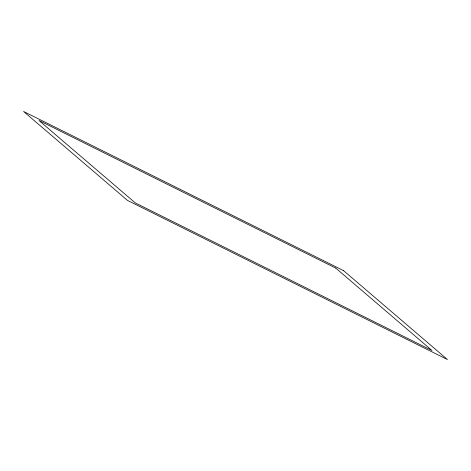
<?xml version="1.0" encoding="UTF-8"?>
<svg xmlns="http://www.w3.org/2000/svg" width="471" height="471" viewBox="0 0 471 471"><rect width="100%" height="100%" fill="white"/><g stroke="black" fill="none" stroke-linecap="round" stroke-linejoin="round"><path stroke-width="0.71" d="M343.565 270.631L23.55 111.456L127.435 200.369L447.45 359.544L343.565 270.631M335.717 268.076L38.94 120.464L135.283 202.924L432.06 350.536L335.717 268.076"/></g></svg>
